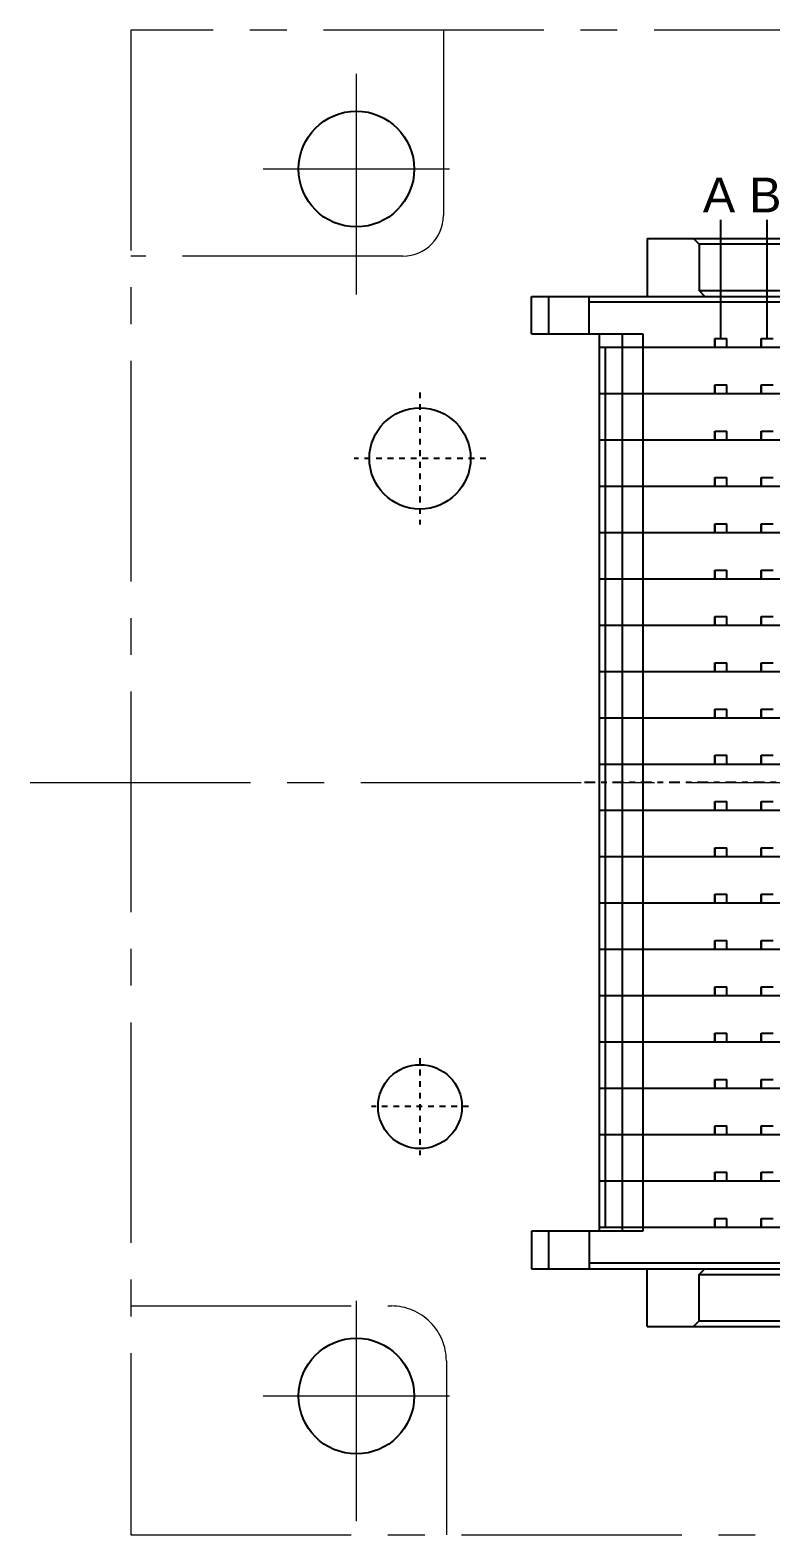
# Model space of a CAD drawing. Header units: millimetres. Extents: x -2108 to -1819, y 1464 to 1622.
# Drawn here: x -1889.53 to -1876.72, y 1470.98 to 1496.98 of the extents above; entities that cross this region are included whole.
import ezdxf

# ---------------------------------------------------------------- set-up
doc = ezdxf.new("R2010")
doc.units = ezdxf.units.MM
doc.linetypes.add('CENTER', pattern=[0.6, 0.375, -0.075, 0.075, -0.075])
doc.linetypes.add('CENTER2', pattern=[28.575, 19.05, -3.175, 3.175, -3.175])
doc.layers.add('BASE-48', color=5, linetype='Continuous')
doc.layers.add('厚', color=7, linetype='Continuous')
doc.layers.add('CENTER', color=1, linetype='CENTER2', lineweight=13)

# ---------------------------------------------------------------- blocks, each defined once
blk = doc.blocks.new('REWQREWQT')
at = {"color": 8, "linetype": 'Continuous'}
for p, q in [((563.208, 365.29), (575.358, 365.29)), ((563.208, 365.29), (563.208, 364.29)), ((564.108, 365.19), (564.008, 365.29)), ((574.458, 365.19), (564.108, 365.19)), ((564.108, 365.19), (564.108, 364.39)), ((561.208, 364.29), (577.358, 364.29)), ((561.208, 363.64), (561.208, 364.29)), ((561.508, 363.64), (561.508, 364.29)), ((562.208, 363.64), (562.208, 364.29)), ((564.108, 364.39), (574.458, 364.39)), ((564.208, 364.29), (564.108, 364.39)), ((576.358, 364.19), (562.208, 364.19)), ((561.208, 363.64), (563.133, 363.64)), ((562.383, 348.14), (562.383, 363.64)), ((562.783, 348.14), (562.783, 363.64)), ((563.133, 363.64), (563.133, 348.14)), ((564.378, 363.56), (564.588, 363.56)), ((564.378, 363.41), (564.378, 363.56)), ((564.383, 363.41), (564.383, 363.56)), ((564.583, 363.41), (564.583, 363.56)), ((564.588, 363.41), (564.588, 363.56)), ((565.178, 363.56), (565.388, 363.56)), ((565.178, 363.41), (565.178, 363.56)), ((565.183, 363.41), (565.183, 363.56)), ((562.383, 363.41), (576.183, 363.41)), ((562.483, 363.41), (562.483, 348.21)), ((564.378, 362.76), (564.588, 362.76)), ((564.378, 362.61), (564.378, 362.76)), ((564.383, 362.61), (564.383, 362.76)), ((564.583, 362.61), (564.583, 362.76)), ((564.588, 362.61), (564.588, 362.76)), ((565.178, 362.76), (565.388, 362.76)), ((565.178, 362.61), (565.178, 362.76)), ((565.183, 362.61), (565.183, 362.76)), ((562.383, 362.61), (576.183, 362.61)), ((564.378, 361.96), (564.588, 361.96)), ((564.378, 361.81), (564.378, 361.96)), ((564.383, 361.81), (564.383, 361.96)), ((564.583, 361.81), (564.583, 361.96)), ((564.588, 361.81), (564.588, 361.96)), ((565.178, 361.96), (565.388, 361.96)), ((565.178, 361.81), (565.178, 361.96)), ((565.183, 361.81), (565.183, 361.96)), ((562.383, 361.81), (576.183, 361.81)), ((564.378, 361.16), (564.588, 361.16)), ((564.378, 361.01), (564.378, 361.16)), ((564.383, 361.01), (564.383, 361.16)), ((564.583, 361.01), (564.583, 361.16)), ((564.588, 361.01), (564.588, 361.16)), ((565.178, 361.16), (565.388, 361.16)), ((565.178, 361.01), (565.178, 361.16)), ((565.183, 361.01), (565.183, 361.16)), ((562.383, 361.01), (576.183, 361.01)), ((564.378, 360.36), (564.588, 360.36)), ((564.378, 360.21), (564.378, 360.36)), ((564.383, 360.21), (564.383, 360.36)), ((564.583, 360.21), (564.583, 360.36)), ((564.588, 360.21), (564.588, 360.36)), ((565.178, 360.36), (565.388, 360.36)), ((565.178, 360.21), (565.178, 360.36)), ((565.183, 360.21), (565.183, 360.36)), ((562.383, 360.21), (576.183, 360.21)), ((562.383, 359.41), (576.183, 359.41)), ((564.378, 359.56), (564.588, 359.56)), ((564.378, 359.41), (564.378, 359.56)), ((564.383, 359.41), (564.383, 359.56)), ((564.583, 359.41), (564.583, 359.56)), ((564.588, 359.41), (564.588, 359.56)), ((565.178, 359.56), (565.388, 359.56)), ((565.178, 359.41), (565.178, 359.56)), ((565.183, 359.41), (565.183, 359.56)), ((562.383, 358.61), (576.183, 358.61)), ((564.378, 358.76), (564.588, 358.76)), ((564.378, 358.61), (564.378, 358.76)), ((564.383, 358.61), (564.383, 358.76)), ((564.583, 358.61), (564.583, 358.76)), ((564.588, 358.61), (564.588, 358.76)), ((565.178, 358.76), (565.388, 358.76)), ((565.178, 358.61), (565.178, 358.76)), ((565.183, 358.61), (565.183, 358.76)), ((562.383, 357.81), (576.183, 357.81)), ((564.378, 357.96), (564.588, 357.96)), ((564.378, 357.81), (564.378, 357.96)), ((564.383, 357.81), (564.383, 357.96)), ((564.583, 357.81), (564.583, 357.96)), ((564.588, 357.81), (564.588, 357.96)), ((565.178, 357.96), (565.388, 357.96)), ((565.178, 357.81), (565.178, 357.96)), ((565.183, 357.81), (565.183, 357.96)), ((562.383, 357.01), (576.183, 357.01)), ((564.378, 357.16), (564.588, 357.16)), ((564.378, 357.01), (564.378, 357.16)), ((564.383, 357.01), (564.383, 357.16)), ((564.583, 357.01), (564.583, 357.16)), ((564.588, 357.01), (564.588, 357.16)), ((565.178, 357.16), (565.388, 357.16)), ((565.178, 357.01), (565.178, 357.16)), ((565.183, 357.01), (565.183, 357.16)), ((562.383, 356.21), (576.183, 356.21)), ((564.378, 356.36), (564.588, 356.36)), ((564.378, 356.21), (564.378, 356.36)), ((564.383, 356.21), (564.383, 356.36)), ((564.583, 356.21), (564.583, 356.36)), ((564.588, 356.21), (564.588, 356.36)), ((565.178, 356.36), (565.388, 356.36)), ((565.178, 356.21), (565.178, 356.36)), ((565.183, 356.21), (565.183, 356.36)), ((564.378, 355.56), (564.588, 355.56)), ((564.378, 355.41), (564.378, 355.56)), ((564.383, 355.41), (564.383, 355.56)), ((564.583, 355.41), (564.583, 355.56)), ((564.588, 355.41), (564.588, 355.56)), ((565.178, 355.56), (565.388, 355.56)), ((565.178, 355.41), (565.178, 355.56)), ((565.183, 355.41), (565.183, 355.56)), ((562.383, 355.41), (576.183, 355.41)), ((564.378, 354.76), (564.588, 354.76)), ((564.378, 354.61), (564.378, 354.76)), ((564.383, 354.61), (564.383, 354.76)), ((564.583, 354.61), (564.583, 354.76)), ((564.588, 354.61), (564.588, 354.76)), ((565.178, 354.76), (565.388, 354.76)), ((565.178, 354.61), (565.178, 354.76)), ((565.183, 354.61), (565.183, 354.76)), ((562.383, 354.61), (576.183, 354.61)), ((564.378, 353.96), (564.588, 353.96)), ((564.378, 353.81), (564.378, 353.96)), ((564.383, 353.81), (564.383, 353.96)), ((564.583, 353.81), (564.583, 353.96)), ((564.588, 353.81), (564.588, 353.96)), ((565.178, 353.96), (565.388, 353.96)), ((565.178, 353.81), (565.178, 353.96)), ((565.183, 353.81), (565.183, 353.96)), ((562.383, 353.81), (576.183, 353.81)), ((564.378, 353.16), (564.588, 353.16)), ((564.378, 353.01), (564.378, 353.16)), ((564.383, 353.01), (564.383, 353.16)), ((564.583, 353.01), (564.583, 353.16)), ((564.588, 353.01), (564.588, 353.16)), ((565.178, 353.16), (565.388, 353.16)), ((565.178, 353.01), (565.178, 353.16)), ((565.183, 353.01), (565.183, 353.16)), ((562.383, 353.01), (576.183, 353.01)), ((564.378, 352.36), (564.588, 352.36)), ((564.378, 352.21), (564.378, 352.36)), ((564.383, 352.21), (564.383, 352.36)), ((564.583, 352.21), (564.583, 352.36)), ((564.588, 352.21), (564.588, 352.36)), ((565.178, 352.36), (565.388, 352.36)), ((565.178, 352.21), (565.178, 352.36)), ((565.183, 352.21), (565.183, 352.36)), ((562.383, 352.21), (576.183, 352.21)), ((564.378, 351.56), (564.588, 351.56)), ((564.378, 351.41), (564.378, 351.56)), ((564.383, 351.41), (564.383, 351.56)), ((564.583, 351.41), (564.583, 351.56)), ((564.588, 351.41), (564.588, 351.56)), ((565.178, 351.56), (565.388, 351.56)), ((565.178, 351.41), (565.178, 351.56)), ((565.183, 351.41), (565.183, 351.56)), ((562.383, 351.41), (576.183, 351.41)), ((564.378, 350.76), (564.588, 350.76)), ((564.378, 350.61), (564.378, 350.76)), ((564.383, 350.61), (564.383, 350.76)), ((564.583, 350.61), (564.583, 350.76)), ((564.588, 350.61), (564.588, 350.76)), ((565.178, 350.61), (565.178, 350.76)), ((565.178, 350.76), (565.388, 350.76)), ((565.183, 350.61), (565.183, 350.76)), ((562.383, 350.61), (576.183, 350.61)), ((564.378, 349.96), (564.588, 349.96)), ((564.378, 349.81), (564.378, 349.96)), ((564.383, 349.81), (564.383, 349.96)), ((564.583, 349.81), (564.583, 349.96)), ((564.588, 349.81), (564.588, 349.96)), ((565.178, 349.81), (565.178, 349.96)), ((565.178, 349.96), (565.388, 349.96)), ((565.183, 349.81), (565.183, 349.96)), ((562.383, 349.81), (576.183, 349.81)), ((562.383, 349.01), (576.183, 349.01)), ((564.378, 349.01), (564.378, 349.16)), ((564.378, 349.16), (564.588, 349.16)), ((564.383, 349.01), (564.383, 349.16)), ((564.583, 349.01), (564.583, 349.16)), ((564.588, 349.01), (564.588, 349.16)), ((565.178, 349.01), (565.178, 349.16)), ((565.178, 349.16), (565.388, 349.16)), ((565.183, 349.01), (565.183, 349.16)), ((563.133, 348.14), (561.208, 348.14)), ((561.208, 348.14), (561.208, 347.49)), ((561.508, 347.49), (561.508, 348.14)), ((562.208, 348.14), (562.208, 347.49)), ((562.383, 348.21), (576.183, 348.21)), ((564.378, 348.21), (564.378, 348.36)), ((564.378, 348.36), (564.588, 348.36)), ((564.383, 348.21), (564.383, 348.36)), ((564.583, 348.21), (564.583, 348.36)), ((564.588, 348.21), (564.588, 348.36)), ((565.178, 348.21), (565.178, 348.36)), ((565.178, 348.36), (565.388, 348.36)), ((565.183, 348.21), (565.183, 348.36)), ((561.208, 347.49), (577.358, 347.49)), ((562.208, 347.59), (576.358, 347.59)), ((563.208, 346.49), (563.208, 347.49)), ((564.108, 347.39), (564.208, 347.49)), ((564.108, 346.59), (564.108, 347.39)), ((564.108, 347.39), (574.458, 347.39)), ((564.008, 346.49), (564.108, 346.59)), ((564.108, 346.59), (574.458, 346.59)), ((563.208, 346.49), (575.358, 346.49))]:
    blk.add_line(p, q, dxfattribs=at)
blk = doc.blocks.new('DHH')
at = {"layer": '厚', "color": 192}
for p, q in [((-1877.587, 1447.311), (-1877.587, 1449.366)), ((-1876.787, 1447.311), (-1876.787, 1449.366))]:
    blk.add_line(p, q, dxfattribs=at)
at = {"layer": '厚', "color": 1, "linetype": 'CENTER', "ltscale": 0.5}
blk.add_line((-1865.62, 1439.641), (-1879.953, 1439.641), dxfattribs=at)
at = {"layer": '厚', "color": 0}
blk.add_blockref('REWQREWQT', (-2442.069, 1083.751), dxfattribs=at)
at = {"color": 7, "char_height": 0.6, "attachment_point": 3}
for s, insert in [('{\\fArial|b0|i0|c0|p34;A}', (-1877.339, 1450.092)), ('{\\fArial|b0|i0|c0|p34;B}', (-1876.539, 1450.092))]:
    blk.add_mtext(s, dxfattribs=dict(at, insert=insert))
blk = doc.blocks.new('SFDSAFD')
at = {"layer": 'CENTER', "color": 2, "lineweight": 9, "ltscale": 0.2}
for p, q in [((-120.252, 628.175), (-120.252, 632.88)), ((-116.347, 627.475), (-119.552, 627.475))]:
    blk.add_line(p, q, dxfattribs=at)
blk.add_lwpolyline([(-116.347, 602.88), (-116.347, 632.88), (-142.347, 632.88), (-142.347, 602.88)], close=True, dxfattribs=at)
blk.add_lwpolyline([(-138.392, 632.88), (-138.392, 628.375, -0.414214), (-139.342, 627.425), (-142.347, 627.425)], format="xyb", dxfattribs=at)
blk.add_arc((-119.552, 628.175), 0.7, 180, 270, dxfattribs=at)
blk = doc.blocks.new('YUU')
at = {"color": 7, "linetype": 'Continuous'}
for centre in [(-1996.452, 1472.175), (-1996.452, 1450.975)]:
    blk.add_circle(centre, 1, dxfattribs=at)
at = {"color": 4, "linetype": 'Continuous'}
for centre, radius in [((-1995.352, 1467.175), 0.875), ((-1995.352, 1455.975), 0.725)]:
    blk.add_circle(centre, radius, dxfattribs=at)
at = {"layer": 'BASE-48', "color": 1, "linetype": 'CENTER', "ltscale": 0.1}
for p, q in [((-1995.352, 1468.315), (-1995.352, 1466.035)), ((-1994.212, 1467.175), (-1996.492, 1467.175))]:
    blk.add_line(p, q, dxfattribs=at)
at = {"layer": 'BASE-48', "color": 1, "linetype": 'CENTER', "ltscale": 0.08}
for p, q in [((-1995.352, 1456.815), (-1995.352, 1455.135)), ((-1994.512, 1455.975), (-1996.192, 1455.975))]:
    blk.add_line(p, q, dxfattribs=at)
at = {"layer": 'CENTER', "lineweight": 9, "ltscale": 0.2}
for p, q in [((-1996.452, 1470.01), (-1996.452, 1474.341)), ((-1994.842, 1472.175), (-1998.061, 1472.175)), ((-1996.452, 1448.81), (-1996.452, 1453.141)), ((-1994.842, 1450.975), (-1998.061, 1450.975))]:
    blk.add_line(p, q, dxfattribs=at)
at = {"layer": 'CENTER', "color": 1, "lineweight": 9, "ltscale": 0.2}
blk.add_line((-2002.091, 1461.575), (-1968.612, 1461.575), dxfattribs=at)
at = {"rotation": 90}
blk.add_blockref('SFDSAFD', (-1367.471, 1590.923), dxfattribs=at)

msp = doc.modelspace()

# ---------------------------------------------------------------- block references
for name, p in [('YUU', (112.5647, 22.4027)), ('DHH', (0, 44.3367))]:
    msp.add_blockref(name, p)

doc.saveas('drawing.dxf')
